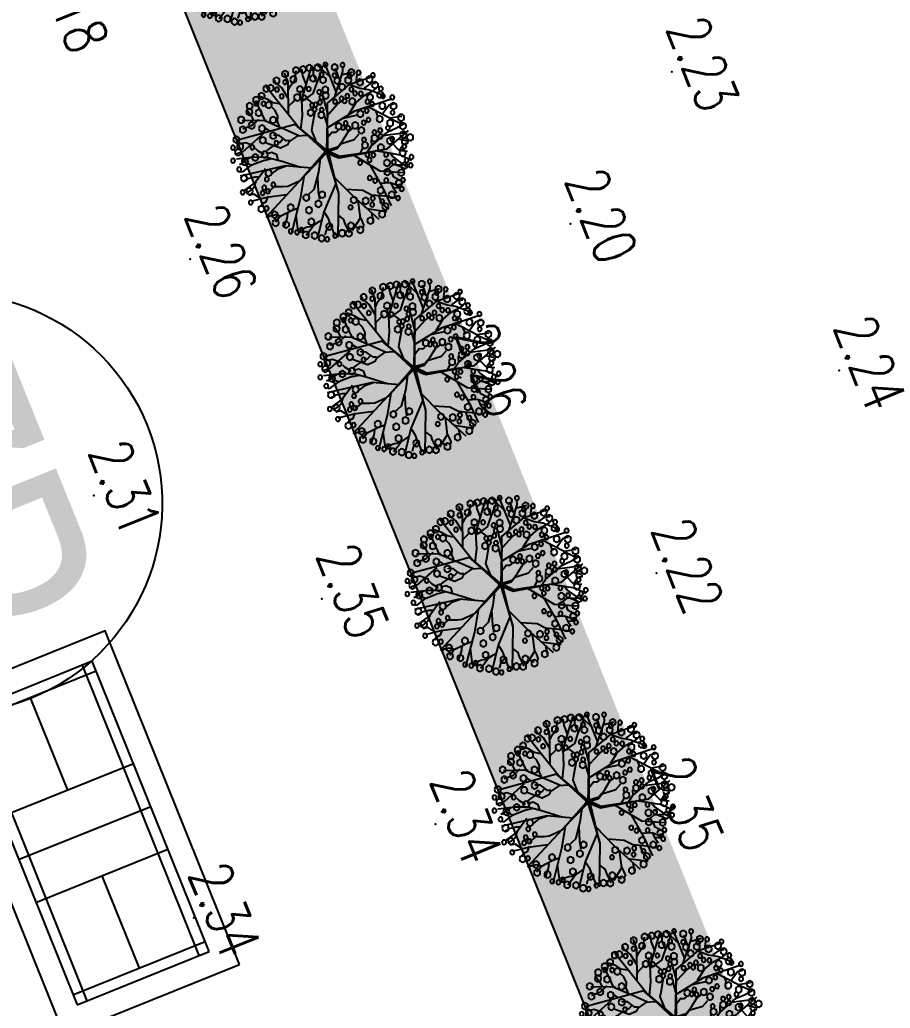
# Model space of a CAD drawing. Header units: millimetres. Extents: x 405522 to 410309, y 2303080 to 2310223.
# Drawn here: x 406988.05 to 407025.34, y 2306593.16 to 2306635.5 of the extents above; entities that cross this region are included whole.
import ezdxf
from ezdxf.enums import TextEntityAlignment as Align
from ezdxf.xclip import XClip

# ---------------------------------------------------------------- set-up
doc = ezdxf.new("R2010")
doc.units = ezdxf.units.MM
doc.header["$LTSCALE"] = 10
doc.header["$MEASUREMENT"] = 0
doc.header["$XCLIPFRAME"] = 0
doc.layers.get('0').update_dxf_attribs({"linetype": 'CONTINUOUS'})
doc.layers.get('Defpoints').update_dxf_attribs({"linetype": 'CONTINUOUS'})
for name, color, linetype in [('caodo', 7, 'CONTINUOUS'), ('Cay', 86, 'CONTINUOUS'), ('CAYCO', 86, 'CONTINUOUS'), ('co', 84, 'CONTINUOUS'), ('DIM', 4, 'CONTINUOUS'), ('Line', 136, 'CONTINUOUS'), ('Other', 9, 'CONTINUOUS'), ('ZCONGTRINH', 223, 'CONTINUOUS')]:
    doc.layers.add(name, color=color, linetype=linetype)
doc.styles.add('1', font='VHAVAN_2.TTF')
doc.styles.add('Dien', font='simplex.shx', dxfattribs={"width": 0.75})
doc.styles.add('txt', font='romans.shx', dxfattribs={"height": 0.2})
doc.dimstyles.new('D6.7', dxfattribs={"dimscale": 6.7, "dimtxt": 1.5, "dimasz": 2, "dimexe": 1.5, "dimexo": 0.5, "dimgap": 1, "dimtad": 1, "dimdec": 0, "dimdsep": 46, "dimtxsty": 'Dien', "dimcen": 1, "dimclrd": 256, "dimclre": 256, "dimclrt": 7, "dimaunit": 1, "dimadec": 3, "dimazin": 0, "dimtfac": 1, "dimtdec": 0, "dimtmove": 1, "dimatfit": 0, "dimfxl": 1, "dimtolj": 1, "dimtzin": 0, "dimlwe": -1, "dimarcsym": 0})
pattern_1 = [(21.91894370438083, (407717.7514153625, 2306586.616748105), (0.3920329744667653, 0.91995116522732), [0.1874999999999999, -1.226713563]), (336.9189437043809, (407717.7514153625, 2306586.616748105), (0.3920329745701908, 0.9199511654700196), [0.1874999999999999, -0.8124999999999997]), (66.91894370438082, (407717.7514153625, 2306586.616748105), (-0.9199511654700196, 0.3920329745701908), [0.1874999999999999, -0.8124999999999997])]

# ---------------------------------------------------------------- blocks, each defined once
blk = doc.blocks.new('*D26')
at = {"layer": 'Defpoints', "color": 0, "linetype": 'Continuous'}
for p in [(406742.6619138751, 2306987.542138263), (407088.9799926709, 2306054.36399705), (407050.0361064873, 2306039.911268014)]:
    blk.add_point(p, dxfattribs=at)
at = {"layer": 'DIM'}
for p, q in [((406739.5212196925, 2306986.376574), (406694.2959683287, 2306969.592725042)), ((407085.8392984883, 2306053.198432786), (407040.6140239395, 2306036.414575225))]:
    blk.add_line(p, q, dxfattribs=at)
at = {"layer": 'DIM', "linetype": 'Continuous', "lineweight": -2}
blk.add_line((406708.380307929, 2306960.526641102), (407045.3738494347, 2306052.474044744), dxfattribs=at)
at = {"layer": 'DIM', "linetype": 'Continuous'}
for points in [[(406710.4741040507, 2306961.303683944), (406706.2865118071, 2306959.74959826), (406703.7180508765, 2306973.089417832)], [(407047.4676455563, 2306053.251087586), (407043.2800533128, 2306051.697001902), (407050.0361064873, 2306039.911268014)]]:
    blk.add_solid(points, dxfattribs=at)
at = {"layer": 'DIM', "color": 7, "linetype": 'Continuous', "insert": (406887.8695083207, 2306510.579817844), "char_height": 10.05, "attachment_point": 5, "rotation": 290.3607342621674, "style": 'Dien'}
blk.add_mtext('\\A1;995', dxfattribs=at)
blk = doc.blocks.new('CAULONG')
at = {"layer": 'ZCONGTRINH', "color": 0}
for p, q in [((14.40000000002328, 7.100000000034925), (1.000000000174623, 7.100000000093132)), ((1.000000000174623, 7.100000000093132), (1, 1.000000000058208)), ((1.460000000195578, 7.100000000093132), (1.460000000020955, 1.000000000058208)), ((5.720000000146683, 7.100000000093132), (5.720000000146683, 1.000000000058208)), ((7.700000000128057, 7.100000000093132), (7.700000000128057, 1.000000000058208)), ((9.68000000010943, 7.100000000093132), (9.68000000010943, 1.000000000058208)), ((13.94000000000233, 1.000000000058208), (13.94000000000233, 7.100000000034925)), ((14.40000000002328, 1.000000000058208), (14.40000000002328, 7.100000000034925)), ((14.40000000002328, 6.64000000001397), (1.000000000174623, 6.640000000072177)), ((5.720000000146683, 4.050000000046566), (1.460000000079162, 4.050000000104774)), ((13.94000000000233, 4.050000000046566), (9.680000000051223, 4.050000000046566)), ((1, 1.460000000079162), (14.40000000002328, 1.460000000079162)), ((1, 1.000000000058208), (14.40000000002328, 1.000000000058208))]:
    blk.add_line(p, q, dxfattribs=at)
blk.add_lwpolyline([(0, 0), (15.40000000002328, 0), (15.40000000002328, 8.099999999976717), (0, 8.099999999976717)], close=True, dxfattribs=at)
blk = doc.blocks.new('43')
at = {"layer": 'CAYCO', "color": 98}
for points in [[(0.4152577759232372, 4.103467588080093), (-1.209192508365959, 4.699786217650399), (-1.678589670453221, 5.388814887963235)], [(-0.6724334561731666, 4.447537088533863), (-0.5196174655575305, 5.237299990141764), (-0.6950229774229228, 5.570834929356351)], [(1.160885003046133, 1.159845960559323), (0.7476918237516657, 3.26848663110286), (-0.3502576558385044, 5.712421581381932)], [(-0.05448034917935729, -0.04004506464116275), (2.399344519712031, 2.264940679538995), (2.316983023541979, 4.253332513850182), (1.639737725257874, 5.795530602568761)], [(2.299035311909392, 4.230775630800053), (1.650408451096155, 4.574447042774409), (1.186743053840473, 4.931823378428817), (0.3243099970277399, 5.380185560556129), (0.2882557513657957, 5.528180053224787)], [(0.8779816064052284, 2.849846046650782), (1.112463441560976, 3.690859459107742), (1.087528720963746, 4.437318940414116), (0.9072574934689328, 5.177291403990239), (0.879195949761197, 5.421299294801429)], [(1.437384042539634, 4.804750376613811), (1.381260629976168, 5.292767494684085), (1.183440912980586, 5.589486030628905)], [(0.04039989388547838, -0.01693045091815293), (-0.8572124504717067, 0.3669312722049654), (-2.639918230241165, 3.146160501986742), (-2.699185398290865, 5.039755364879966)], [(-1.765264418907464, 3.522835770156235), (-2.578959053731523, 4.672894546063617), (-2.63021675136406, 4.754474138608202)], [(-1.870732724200934, 2.023429486667737), (-1.757097802357748, 2.458735290681943), (-1.806966004194692, 3.951654555974528), (-2.010433222865686, 4.529198053525761), (-2.161860955995508, 5.150774521986023)], [(-1.19613087864127, 4.664866386679932), (-1.859962431248277, 4.94212259654887), (-2.028938816394657, 5.120445805601776)], [(2.10199721949175, 4.653107398422435), (2.4446417898871, 5.050137332407758)], [(2.355659283464774, 2.856835127342492), (3.265791605226696, 4.48448015190661), (3.536420732969418, 4.713473778218031)], [(3.171806268859655, 4.255265205865726), (2.813783090328798, 4.951933946227655)], [(-2.548378232866526, 3.645610468927771), (-3.243397076847032, 3.664423948852345), (-3.684648269787431, 4.058616686612368)], [(-3.273022195324302, 3.657206712290645), (-3.181801640777849, 4.055696781491861), (-3.231495926622301, 4.388502169633284)], [(-2.641337516251951, 4.156008847756311), (-3.164253150811419, 4.498950709123164)], [(-0.1303663500584662, 4.338194663869217), (-0.6554501198697835, 4.138625136809424)], [(3.058951894403435, 3.94557166355662), (3.481697332113981, 4.142627346329391), (3.770739005412906, 4.244398513343185)], [(-3.681953839026392, 2.115226925350726), (-3.69324851850979, 2.676875511649996), (-4.133716685231775, 3.196681114612147), (-4.332319428445771, 3.367786785122007)], [(-2.170521068270318, 2.457131831673905), (-3.537530574249104, 3.530022224644199), (-4.317168510984629, 3.84220225433819)], [(2.557150486623868, 3.217174108838663), (4.460633671376854, 3.930459222057834)], [(3.485781259369105, 3.610577257350087), (4.830991777358577, 3.499317795038223)], [(3.654325251933187, 0.9864126958418638), (3.534867673646659, 1.992045428371057), (3.879075656295754, 2.640301157720387), (4.253691620309837, 3.421387657523155), (4.492255980730988, 3.730351347709075)], [(-1.364393639960326, 1.157624162035063), (-3.406477490905672, 1.754338946426287), (-4.583725118311122, 2.873458203161135)], [(-2.914218632271513, 3.086150901159272), (-3.350604111212306, 3.073906113859266), (-4.074466448044404, 3.21111558820121), (-4.517280890606344, 3.354081862838939)], [(-3.862224903190508, 2.855198720470071), (-4.39313307730481, 3.102126516401768)], [(-1.763979013543576, 2.507235570577905), (-1.466696923598647, 2.758781804004684)], [(0.9219843805767596, 2.373447459889576), (0.4287625681608915, 3.220551430946216)], [(1.814030002453364, 1.802627196535468), (1.896216380293481, 2.789911438943818), (1.847678057732992, 3.136331296293065)], [(2.300514322938398, -0.2840683485846967), (2.940974567085505, 0.436360718915239), (3.773607350653037, 1.140894874697551), (4.954357967013493, 3.12174921692349)], [(3.960741336573847, 2.69155233562924), (4.479573043761775, 2.880660562543198), (4.80701399827376, 3.211276264628395), (4.822217451874167, 3.277691164752468)], [(-4.028807198628783, 1.197970385896042), (-4.468194476794451, 1.735550033394247), (-4.903016543481499, 1.974531041458249), (-5.071211140952073, 2.278466814430431)], [(-4.03589292592369, 2.279844909673557), (-4.288097327575088, 2.155692114727572), (-4.664450781419873, 2.283494364935905), (-5.003968365956098, 2.388915353920311)], [(-0.2260088345501572, 1.030320268357173), (-0.6537412998732179, 1.920203841058537), (-0.5998437448870391, 2.434877473395318)], [(0.0189416102366522, 0.04208512348122895), (-0.2894573170924559, 0.7192684607580304), (-0.1587337260134518, 1.360131846740842), (0.01407705433666706, 1.975423483876511), (-0.03356711007654667, 2.465359640540555)], [(1.952594236121513, 1.84528846736066), (2.839480579947121, 2.303218219196424)], [(4.27471649099607, 2.046863719588146), (4.904837757814676, 2.294440060155466), (5.283536411006935, 2.543476168764755)], [(4.859402716159821, 0.9350811154581606), (4.979466601624154, 1.215175857767463), (5.078679857775569, 1.70967932487838), (5.466152836685069, 2.180342064471915)], [(-2.626703578047454, 1.526482180459425), (-4.357790561160073, 1.120889838784933), (-5.663028248818591, 0.7024861739482731)], [(-4.505030509550124, 1.757931962609291), (-4.853322256822139, 1.641725653549656), (-5.282496821135283, 1.599881700472906)], [(-4.832340268534608, 1.648726220009848), (-5.191275026649237, 1.998372072353959)], [(-1.634842166560702, 1.535609393380582), (-1.462924434687011, 2.007385730044916)], [(0.6739000349771231, 0.6441547013819218), (0.75383913773112, 1.150275049265474), (0.5607788553461432, 1.354013879550621), (0.5534346741624177, 1.531346687814221)], [(1.282140382099897, 1.215501641156152), (1.913787070661783, 1.540333694545552)], [(3.628197276033461, 1.420628881081939), (3.104900712147355, 1.508090953575447)], [(3.631298903841525, -0.1972700408659875), (5.258848940371536, 1.254382008919492), (5.899921236559749, 1.510982476640493)], [(3.905430326121859, 1.165747617837042), (4.262168390792795, 1.467602698598057)], [(-2.769262657500803, -0.7561058525461704), (-3.576744011719711, 0.008677978767082095), (-4.196527541149408, 0.2339540638495237), (-4.880427021766081, 0.8512332008685917), (-5.454600192606449, 1.275753986323252)], [(0.8974602132802829, -0.1058573757763952), (1.768987538525835, 0.2176580464001745), (2.041554110590369, 0.5706558704841882), (2.564605112420395, 1.257983296643943)], [(3.97784392349422, 0.07086336542852223), (4.057330971816555, 0.2688929005526006), (4.059239808935672, 0.5756399412639439), (4.08526417450048, 0.8882627075072378)], [(4.487133189220913, 0.5308332766871899), (5.264598262030631, 0.6888832366093993), (5.848327545681968, 0.6116016439627856), (5.989243625663221, 0.677286627702415)], [(-4.463070539408363, -0.6522827155422419), (-4.679687755764462, -0.6315332774538547), (-5.739969108835794, 0.2309727391693741)], [(-4.556895917281508, 0.5537844460923225), (-4.927600629627705, 0.400762036209926), (-5.645035079447553, 0.3827594800386578)], [(-0.006316312705166638, 0.003837934695184231), (-2.644367439090274, -1.373949806438759), (-4.764857206027955, -3.396883882116526)], [(-0.006316312705166638, 0.003837934695184231), (2.833127376041375, -0.3407977672759444), (4.728799819131382, -3.996311329538003)], [(-1.575078567489982, -0.8121827554423362), (-3.398406559834257, -0.7542652783449739), (-5.765420723473653, -0.5275325481779873)], [(-5.118817304493859, -0.6178450339939445), (-5.423062430578284, -0.786031101597473), (-5.608806919539347, -0.9253488900139928)], [(-4.463070539408363, -0.6522827155422419), (-4.679687755764462, -0.6315332774538547)], [(-0.03571058122906834, -0.6516785977873951), (-0.6404377768049017, -1.37240967922844), (-1.288900788407773, -2.390176088782027), (-1.284234141930938, -2.998055863194168)], [(0.0113975468557328, -0.002600761130452156), (-0.4650603431509808, -6.08401388139464)], [(1.742068523773924, -0.2569009170401841), (2.152904605492949, -0.765830168267712), (2.241741636069492, -1.424853685544804), (2.155782769201323, -1.660741854226217), (2.313209882006049, -2.159757798071951), (3.340645574266091, -2.697593761375174)], [(2.08909610460978, -0.6700299258809537), (3.257166500203311, -1.177477065939456)], [(2.560928295250051, -0.2998472226317972), (6.079667463200167, -0.05199327389709651)], [(4.60094202705659, -0.1939747966825962), (4.9468885747483, -0.4546068471390754), (5.38249226543121, -0.5679746232926846), (5.85415020189248, -0.8293368928134441)], [(-3.866304788389243, -0.709446009946987), (-4.847218702314422, -1.408492048503831), (-5.113774240482599, -2.377235135762021)], [(-1.993443085579202, -1.031976619968191), (-2.867238810984418, -2.934588305419311), (-3.823559788055718, -4.372639388078824)], [(3.271083291852847, -1.185328580904752), (4.364299783017486, -1.674963131779805), (5.764418943785131, -1.233444553334266)], [(3.446182967512868, -1.207217530580238), (3.959104036795907, -1.005689795361832)], [(3.753808495122939, -1.106750901089981), (4.03859125287272, -0.8076609487179667), (4.442676842445508, -0.6836941023357213), (4.755534936673939, -0.7095704691018909)], [(-4.753584614838473, -1.344112574821338), (-5.101876524975523, -1.460318215424195), (-5.361291677458212, -1.554872512351722), (-5.45816081087105, -1.672538590384647)], [(-4.920823510969058, -2.074678115313873), (-5.370849030092359, -1.902112007606775)], [(-0.808206677203998, -1.635723929619417), (-1.600872851675376, -2.287055640481412), (-2.033545178361237, -2.571585485246032)], [(-0.1313929375028238, -1.517264884430915), (1.207632031757385, -2.745254986686632), (2.777481929282658, -5.475917437113822)], [(2.283430183306336, -1.362868257332593), (2.426847601309419, -1.532117324182764), (2.829660431481898, -1.612649526214227), (3.016074121464044, -1.643806143663824), (3.255314753623679, -1.891805361723527), (3.297675114590675, -1.855961593100801)], [(2.654984803404659, -1.629680540645495), (2.623091961140744, -1.918208991643041), (2.760638350155205, -2.063364365138113)], [(3.64973947359249, -1.905802524648607), (4.07149303983897, -2.0180023831781)], [(4.341205455595627, -1.580166160129011), (5.4466660983162, -2.817197965458035)], [(4.77495928038843, -1.938849106198177), (4.778261420782655, -2.596511758165434), (5.011353758396581, -3.166838018922135)], [(-3.687684339936823, -2.370018254499882), (-4.145702398149297, -2.293466212926432), (-4.427533156936988, -2.424836545716971), (-5.101701208157465, -2.620432458817959)], [(-0.1905830723699182, -2.322914462303743), (-1.118202777230181, -3.512717809528112), (-2.43345611600671, -5.540326088434085)], [(0.4407311799004674, -2.054080777568743), (1.568226890871301, -2.688713624374941), (2.496338071650825, -3.277853364357725), (3.091362196952105, -3.916784211527556), (3.795330683933571, -4.87408530479297)], [(1.82753287977539, -2.815445286687464), (2.149530655937269, -2.665351331466809), (2.50358974118717, -2.794042840600014), (2.695755698019639, -3.141297282418236)], [(2.770468852017075, -2.418298727599904), (2.816153112100437, -2.815545683261007), (2.833126294659451, -2.990075689507648)], [(3.838698638486676, -2.405546461930498), (3.874871479230933, -4.20434435387142), (4.063110925722867, -4.674288962734863)], [(4.935943127027713, -2.2131863811519), (5.172945314203389, -2.155448185047135), (5.661370115820318, -2.099169758846983), (5.742252932512201, -2.173532114131376)], [(-2.92212041770108, -2.936046515358612), (-3.344084229902364, -3.00748896622099), (-3.714790344703943, -3.160511009395123), (-4.233622051891871, -3.349619236541912), (-4.545077929040417, -3.488206806126982)], [(-3.810876451432705, -3.152564221527427), (-3.871690262807533, -3.418223823187873), (-3.902878794004209, -3.676666855579242), (-4.059779951465316, -3.934379970654845)], [(-0.2011147970333695, -2.73418759345077), (0.07254511793144047, -3.563131744973361), (0.2820811355486512, -3.834505280712619), (0.6764400381362066, -4.275799449533224), (0.6984769129194319, -4.807799005648121)], [(1.155401638359763, -2.709665754577145), (1.410444684326649, -3.31112551339902), (1.449850175529718, -3.767243784852326)], [(2.201650461298414, -3.098800604930148), (2.479571207077242, -3.595494060311466), (2.727085210382938, -4.225017984164879), (2.828818819369189, -4.513789733406156), (2.89137119683437, -5.157017911784351), (2.949839646462351, -5.268196001881734)], [(2.747762087499723, -3.27931350027211), (3.220201648306102, -3.415062537416816), (3.441999143455178, -3.423739543650299)], [(-3.161467804107815, -3.37062307074666), (-3.126195345656015, -3.644230126868933), (-3.06929030851461, -4.006634012563154), (-3.168503563851118, -4.501137479906902), (-3.230100239394233, -4.892410614527762)], [(-0.2923763487488031, -4.014491117559373), (0.4822536809369922, -5.131273122271523), (1.020932269282639, -6.104691677726805)], [(1.98226099065505, -3.862037955550477), (1.761893945047632, -5.020374320680276), (1.874860608717427, -5.896658653160557)], [(3.833556051249616, -3.485126893036067), (4.194706215057522, -3.679344711592421), (4.355689898715355, -3.953681318555027), (4.53187719755806, -4.161603693151847)], [(-3.055650429334491, -4.191444239811972), (-2.865041464334354, -4.458564278436825), (-2.712048917775974, -4.82891531731002), (-2.736027935286984, -5.116957149235532)], [(-1.733021820196882, -4.485327874077484), (-2.639940589317121, -5.124903634889051)], [(-1.479866851121187, -4.089753776555881), (-1.305242963833734, -4.548901946982369), (-1.080924952868372, -5.340854837559164), (-1.150514329550788, -5.828141370089725)], [(1.837547388859093, -4.567148254951462), (2.050571959698573, -4.797452257014811), (2.262813342385925, -5.153368456056342), (2.356554412050173, -5.538154271198437)], [(2.770350369391963, -4.402611643308774), (3.2940476287622, -4.619940272299573), (3.380577785195783, -4.975126920966431)], [(3.245135129662231, -4.161522321170196), (3.331665286095813, -4.516708969837055), (3.299694968154654, -4.9007645661477)], [(-1.26997050549835, -4.822509003337473), (-1.486121900263242, -5.094656592933461), (-1.635810904786922, -5.381968571571633), (-1.799922976992093, -5.610082521568984)], [(-1.051299834041856, -5.333637600531802), (-0.7934480928815901, -5.490309099201113), (-0.5884174627717584, -5.816626801388338), (-0.537941551534459, -6.023818957619369)], [(0.5036317131016403, -5.017538046231493), (0.3091141369659454, -5.378482162719592), (0.3812224646098912, -5.674470480531454), (0.3059859110508114, -5.880933387670666)], [(1.798366319620982, -4.921605353010818), (1.581433137180284, -5.319365506060421), (1.607931269565597, -5.814599191769958), (1.673610633006319, -5.955376447876915)], [(0.6782554376404732, -5.476685549132526), (1.246781267924234, -5.620382042136043), (1.414977268665098, -5.924318180652335)]]:
    blk.add_lwpolyline(points, dxfattribs=at)
for points in [[(-2.608305806992576, -1.349720096448436), (-0.2450824787374586, -0.03956551826559007, 0.6397306744920996), (-0.2506863888120279, 0.03637737454846501, -0.02814866807049381), (-0.8719359856331721, 0.3102242460008711), (-2.096549907233566, 2.266709616640583)], [(-2.096549907233566, 2.266709616640583), (-0.8288466013036668, 0.3980304705910385), (-0.101318001979962, 0.1114200169686228, 1.16279032008003), (-0.08882375108078122, 0.1660030784551054), (-0.3077001394703984, 0.6409533640835434), (-0.241298608481884, 1.056556115159765)], [(-0.2264276624191552, 1.034372901776806), (-0.2700639264658093, 0.7288086412008852), (-0.0005383242387324572, 0.1677370690740645, 0.553589737595184), (0.09108058200217783, 0.1574530166108161), (1.955903258291073, 1.860962726874277), (0.1433253970462829, 0.09218468167819083, 0.6269387266753438), (0.1641315676970407, 0.02989211375825107), (2.606764882802963, -0.2957009566016495)], [(-0.190744477789849, -2.538846815470606), (-0.05126762774307281, -0.1469655202236027, 0.7825138911028889), (-0.1210250912699848, -0.1253053320106119), (-2.586922195507213, -1.331625839462504)], [(-0.1938193819951266, -2.621948557207361), (0.06718440586701035, -0.1567620649002492, -0.4633955931716063), (0.1556846898747608, -0.09654803853482008), (2.813290741061792, -0.3123806363437325)]]:
    blk.add_lwpolyline(points, format="xyb", dxfattribs=at)
for centre, radius in [((-1.715895135654137, 5.276273531606421), 0.2154209902109817), ((-0.7855348121374846, 5.431277593364939), 0.2154209902109817), ((-0.3002060856670141, 5.762411681003869), 0.1435183978680499), ((0.195620683953166, 5.351331149693578), 0.1435183978680499), ((0.3964474430540577, 5.289336060872301), 0.2154209902109817), ((0.6618478149175644, 5.588409626157954), 0.1435183978680499), ((1.116197944735177, 5.479037944227457), 0.2154209902109817), ((1.655880038160831, 5.453736641677096), 0.2154209902109817), ((1.704661691328511, 5.816935466602445), 0.1435183978680499), ((-3.119730909820646, 4.811821119161323), 0.2154209902109817), ((-2.666304330574349, 4.614841285394505), 0.2154209902109817), ((-2.216261943336576, 4.975252036936581), 0.2154209902109817), ((-1.064975921763107, 5.080050329677761), 0.1435183978680499), ((-0.2566798296757042, 4.879450736101717), 0.2154209902109817), ((0.7304562132339925, 4.654216744704172), 0.2154209902109817), ((1.939834240823984, 4.841370522743091), 0.2154209902109817), ((2.489495384739712, 5.216905987588689), 0.1435183978680499), ((2.742620704928413, 4.610496538691223), 0.1435183978680499), ((2.835415854700841, 4.863137579523027), 0.2154209902109817), ((-4.157825957983732, 3.980346572119743), 0.1435183978680499), ((-3.301590623566881, 4.105274929432198), 0.1435183978680499), ((-3.073368091252632, 4.372375150443986), 0.2154209902109817), ((-1.616558434208855, 4.140023450367153), 0.1435183978680499), ((-1.484322243952192, 4.472900440683588), 0.2154209902109817), ((-0.7935741320252419, 4.139636516338214), 0.2154209902109817), ((0.2996288109570742, 4.453701741760597), 0.1435183978680499), ((0.635965414927341, 4.33145142160356), 0.1435183978680499), ((1.337343313731253, 4.356362205697224), 0.1435183978680499), ((1.615628240164369, 4.085168729070574), 0.1435183978680499), ((1.985453556058928, 4.087402392411605), 0.1435183978680499), ((2.595840786816552, 4.356345161097124), 0.2154209902109817), ((3.456297127529979, 3.888749423436821), 0.1435183978680499), ((3.859614310786128, 4.266051015350968), 0.2154209902109817), ((-4.539705965667963, 3.555507411714643), 0.1435183978680499), ((-4.263390775769949, 3.222674606367946), 0.2154209902109817), ((-4.107479470665567, 3.586524775018916), 0.1435183978680499), ((-3.559045093366876, 3.716687661595643), 0.2154209902109817), ((-2.359691500430927, 3.650627347175032), 0.2154209902109817), ((-2.373910554219037, 3.829732090700418), 0.1435183978680499), ((-1.711603604489937, 3.376686154631898), 0.1435183978680499), ((-1.390965979080647, 3.6334645121824), 0.1435183978680499), ((-1.224707068991847, 3.265591811854392), 0.1435183978680499), ((-0.320076767122373, 3.537024033954367), 0.1435183978680499), ((0.211726154666394, 3.870769491186365), 0.1435183978680499), ((0.350988854886964, 3.415387268876657), 0.2154209902109817), ((1.345149194588885, 3.576909458031878), 0.2154209902109817), ((1.841220695292577, 3.57860979042016), 0.1435183978680499), ((2.532017676159739, 3.738435222301632), 0.2154209902109817), ((3.065381524153054, 3.790360510116443), 0.2154209902109817), ((4.108807613374665, 3.288760404102504), 0.1435183978680499), ((4.630826293490827, 3.419197825249285), 0.2154209902109817), ((-4.469154471764341, 2.742652754765004), 0.2154209902109817), ((-3.605126103619114, 2.849118906771764), 0.1435183978680499), ((-3.330151178990491, 2.482767981709912), 0.2154209902109817), ((-2.876902245217934, 2.81203870754689), 0.1435183978680499), ((-2.282239514868706, 2.881481369724497), 0.2154209902109817), ((-1.518863179488108, 2.995680351974443), 0.2154209902109817), ((-0.5152501238044351, 2.702811968047172), 0.2154209902109817), ((-0.2404255935689434, 3.167280142195523), 0.1435183978680499), ((0.008046439499594271, 2.615349895786494), 0.2154209902109817), ((1.720049400697462, 3.214994829846546), 0.1435183978680499), ((1.981698321178555, 3.171263948781416), 0.1435183978680499), ((2.130742243723944, 2.704771939665079), 0.1435183978680499), ((2.863248587120324, 2.522791531635448), 0.2154209902109817), ((3.176121938973665, 2.77231540507637), 0.2154209902109817), ((3.762439372949302, 3.100096047157422), 0.2154209902109817), ((4.308249669149518, 2.682145116617903), 0.2154209902109817), ((-3.805802300805226, 2.080294208833948), 0.2154209902109817), ((-2.309103599982336, 2.159136132802814), 0.1435183978680499), ((-1.430917921359651, 2.193141846684739), 0.2154209902109817), ((-1.115729623939842, 2.39881726144813), 0.1435183978680499), ((0.2070212644757703, 2.140760384267196), 0.1435183978680499), ((0.4614391876384616, 1.905287334462628), 0.1435183978680499), ((0.5567624650429934, 2.244750322308391), 0.1435183978680499), ((2.78198885335587, 1.919057854451239), 0.1435183978680499), ((2.964443071978167, 2.218741905409843), 0.1435183978680499), ((3.338543380377814, 2.360927030676976), 0.1435183978680499), ((3.968220316572115, 1.978333939798176), 0.1435183978680499), ((5.488862958154641, 2.195179273607209), 0.2154209902109817), ((-5.145905195968226, 1.2522767346818), 0.2154209902109817), ((-4.170309395296499, 1.636694764718413), 0.1435183978680499), ((-2.376284650992602, 1.744246534537524), 0.1435183978680499), ((-2.018575418042019, 1.870195804862306), 0.1435183978680499), ((0.7208312575239688, 1.750087102875113), 0.2154209902109817), ((2.095873626647517, 1.404407428577542), 0.2154209902109817), ((2.334906992036849, 1.656998559134081), 0.1435183978680499), ((2.679989965632558, 1.335208253702149), 0.1435183978680499), ((2.86749182920903, 1.595834208652377), 0.1435183978680499), ((3.013451062492095, 1.388404911849648), 0.1435183978680499), ((3.735628589522094, 1.360152705805376), 0.1435183978680499), ((4.360976335476153, 1.526335164438933), 0.2154209902109817), ((5.155945313395932, 1.64835461624898), 0.2154209902109817), ((-4.413072615396231, 0.8934411269146949), 0.2154209902109817), ((-3.676372776390053, 1.060337853617966), 0.1435183978680499), ((-3.285936471656896, 0.9257439812645316), 0.1435183978680499), ((-2.086692742072046, 1.14133110572584), 0.1435183978680499), ((2.701554644037969, 0.9787703247275203), 0.2154209902109817), ((4.080790236126631, 0.9986535357311368), 0.2154209902109817), ((5.407483493094333, 1.103836775524542), 0.1435183978680499), ((-5.43852335982956, 0.3928507927339524), 0.2154209902109817), ((-5.030988679267466, 0.4597549894824624), 0.1435183978680499), ((2.328306436538696e-10, -1.396983861923218e-09), 0.06378724803568858), ((5.408898553345352, 0.3639990093652159), 0.1435183978680499), ((5.020922651980072, -0.7631477697286755), 0.2154209902109817), ((5.800340511952527, -0.702373712323606), 0.2154209902109817), ((-5.455692790681496, -1.008488765684888), 0.2154209902109817), ((-3.655323719023727, -0.8923054109327495), 0.2154209902109817), ((5.322409680578858, -0.958771318430081), 0.1435183978680499), ((-4.804152429336682, -2.211092315847054), 0.2154209902109817), ((-1.931581329554319, -2.227770771598443), 0.2154209902109817), ((4.152038042317145, -2.178666812367737), 0.2154209902109817), ((5.093315851176158, -1.626933357445523), 0.2154209902109817), ((5.555369233246893, -2.051735877292231), 0.2154209902109817), ((5.84441281738691, -1.766372447134927), 0.2154209902109817), ((3.523625179193914, -2.690004726639017), 0.2154209902109817), ((4.78332890290767, -2.562239895574749), 0.2154209902109817), ((-4.771571184275672, -3.002402859041467), 0.2154209902109817), ((4.97322042286396, -3.192638814682141), 0.2154209902109817), ((-2.100619621342048, -3.594458483159542), 0.2154209902109817), ((3.017899306025356, -3.852120399242267), 0.2154209902109817), ((-3.623498589266092, -4.483368769055232), 0.2154209902109817), ((0.8236577999778092, -4.198728268500417), 0.1435183978680499), ((1.394582812907174, -4.279969063354656), 0.1435183978680499), ((3.266842091456056, -4.579611895605922), 0.2154209902109817), ((-2.723894918337464, -4.88923810957931), 0.1435183978680499), ((-1.765517340158112, -5.411520462017506), 0.2154209902109817), ((-0.0521181826479733, -5.637212567729875), 0.1435183978680499)]:
    blk.add_circle(centre, radius, dxfattribs=at)
at = {"layer": 'CAYCO', "color": 50}
for centre, radius in [((3.618445214349777, 4.777280911803246), 0.1435183978680499), ((4.413745150901377, 3.92456643935293), 0.1435183978680499), ((4.990411475184374, 2.973754997830838), 0.2154209902109817), ((5.212524232687429, 2.593576147453859), 0.2154209902109817), ((-5.313788982457481, 2.014178956625983), 0.1435183978680499), ((-4.895375498686917, 2.137274113949388), 0.2154209902109817), ((-4.919533894397318, 2.493080165004358), 0.1435183978680499), ((-5.600480577675626, 1.408341964008287), 0.1435183978680499), ((5.805500391870737, 1.484178739832714), 0.2154209902109817), ((5.876968637341633, 0.7492746263742447), 0.2154209902109817), ((-5.669895454426296, -0.1292354559991509), 0.2154209902109817), ((-4.446638285997324, 0.1325041691306978), 0.1435183978680499), ((4.853788178763352, 0.2848400550428778), 0.1435183978680499), ((5.780091011198238, 0.1166567550972104), 0.2154209902109817), ((5.94754255854059, -0.1291450974531472), 0.2154209902109817), ((-4.730827149003744, -0.1836101512890309), 0.1435183978680499), ((-4.241322948480956, -0.3364131336566061), 0.2154209902109817), ((-3.872190736699849, -1.386578856734559), 0.1435183978680499), ((4.064986942568794, -1.232612006599084), 0.2154209902109817), ((5.654503542580642, -1.307647966081277), 0.1435183978680499), ((5.839747447520494, -1.158492361893877), 0.2154209902109817), ((-5.443651835434139, -1.940539841307327), 0.2154209902109817), ((2.761298931902274, -2.126359249697998), 0.1435183978680499), ((3.279162085615098, -1.949957637581974), 0.2154209902109817), ((-5.087018150836229, -2.670410893158987), 0.2154209902109817), ((-2.214173613348976, -2.833982998272404), 0.2154209902109817), ((5.542951443465427, -2.821013490203768), 0.2154209902109817), ((-4.565371811855584, -3.469714856008068), 0.1435183978680499), ((-3.847984186024405, -3.339483506511897), 0.2154209902109817), ((-1.345949350856245, -3.159835371654481), 0.2154209902109817), ((2.725976281799376, -3.242572455201298), 0.2154209902109817), ((-4.388994027744047, -4.02352352743037), 0.1435183978680499), ((-2.787594134919345, -4.012589633697644), 0.2154209902109817), ((1.631938175763935, -3.90317042847164), 0.2154209902109817), ((3.650980841484852, -3.535462389932945), 0.1435183978680499), ((4.262857617810369, -4.102985494071618), 0.2154209902109817), ((4.776142966700718, -3.977939517702907), 0.2154209902109817), ((-4.090276653296314, -4.25829839380458), 0.2154209902109817), ((-3.181753851473331, -4.896753738401458), 0.2154209902109817), ((-1.11705560493283, -4.393754363525659), 0.2154209902109817), ((0.7357551426393911, -4.781660519307479), 0.1435183978680499), ((1.096843184437603, -4.795786433620378), 0.1435183978680499), ((4.06359699787572, -4.473865040577948), 0.2154209902109817), ((4.532413883018307, -4.508837166940793), 0.1435183978680499), ((-2.656042813905515, -5.225113859632984), 0.1435183978680499), ((-2.318060834426433, -5.48625743878074), 0.1435183978680499), ((-0.7354013933800161, -5.518809525063261), 0.2154209902109817), ((0.8961442997679114, -5.12543921591714), 0.1435183978680499), ((2.493015998741612, -5.377147890627384), 0.2154209902109817), ((3.163091036491096, -5.210458208341151), 0.1435183978680499), ((3.877539615612477, -5.114014938939363), 0.1435183978680499), ((-1.193683731253259, -5.845402702922001), 0.2154209902109817), ((0.162636244436726, -5.924728020094335), 0.2154209902109817), ((0.9712448708014563, -6.152497760718688), 0.1435183978680499), ((1.591958601260558, -5.694750381400809), 0.2154209902109817), ((1.850194732192904, -6.093588010640815), 0.1435183978680499)]:
    blk.add_circle(centre, radius, dxfattribs=at)
blk = doc.blocks.new('kh_truc_thep')
at = {"color": 6}
blk.add_circle((0, -3), 3.000000000001425, dxfattribs=at)
at = {"color": 7, "style": '1', "width": 0.8}
blk.add_attdef('KH_TRUC', text='', height=3.000000000001425, dxfattribs=at).set_placement((0, -3), align=Align.MIDDLE)
blk = doc.blocks.new('20')
at = {"layer": 'caodo', "color": 8, "linetype": 'Continuous'}
for p in [(-591.5799999999581, -675.2199999997392, -0.08999999999999986), (-595.9199999999837, -681.7299999999814, -0.1199999999999997), (-612.2099999999627, -683.25, -0.05999999999999961), (-600.6199999999953, -688.3199999998324, -0.05999999999999961), (-584.4099999999744, -688.0200000000186, -0.07999999999999963), (-616.3299999999581, -693.3699999996461, -0.009999999999999787), (-592.2299999999814, -696.6999999997206, -0.09999999999999964), (-606.570000000007, -697.7900000000373, 0.03000000000000025), (-592.2299999999814, -706.8999999999069, 0.03000000000000025), (-601.6999999999534, -707.4499999997206, 0.02000000000000002), (-612.0499999999884, -711.4499999997206, 0.02000000000000002)]:
    blk.add_point(p, dxfattribs=at)
at = {"layer": 'caodo', "color": 8, "linetype": 'Continuous', "style": 'txt', "width": 0.75}
for s, p in [('2.18', (-618.070000000007, -672.6999999997206, -0.1399999999999997)), ('2.23', (-591.0799999999581, -675.2199999997392, -0.08999999999999986)), ('2.20', (-595.4199999999837, -681.7299999999814, -0.1199999999999997)), ('2.26', (-611.7099999999627, -683.25, -0.05999999999999961)), ('2.26', (-600.1199999999953, -688.3199999998324, -0.05999999999999961)), ('2.24', (-583.9099999999744, -688.0200000000186, -0.07999999999999963)), ('2.31', (-615.8299999999581, -693.3699999996461, -0.009999999999999787)), ('2.22', (-591.7299999999814, -696.6999999997206, -0.09999999999999964)), ('2.35', (-606.070000000007, -697.7900000000373, 0.03000000000000025)), ('2.35', (-591.7299999999814, -706.8999999999069, 0.03000000000000025)), ('2.34', (-601.1999999999534, -707.4499999997206, 0.02000000000000002)), ('2.34', (-611.5499999999884, -711.4499999997206, 0.02000000000000002))]:
    blk.add_text(s, height=1.8, rotation=292, dxfattribs=at).set_placement(p, align=Align.CENTER)

msp = doc.modelspace()

# ---------------------------------------------------------------- hatches: boundary and pattern name
at = {"layer": 'co', "linetype": 'Continuous'}
h = msp.add_hatch(dxfattribs=at)
h.set_pattern_fill('GRASS', color=86, scale=0.9999999999999998, angle=-9.651807925231505e-08, style=0)
h.set_pattern_definition(pattern_1)
h.paths.add_polyline_path([(407039.2171290502, 2306542.375536975), (406951.9595313006, 2306759.228422907, 0.4142135618626935), (406932.4444200722, 2306767.544698094), (406917.3694217675, 2306761.478797122, 0.414213562422049), (406909.0531465569, 2306741.963685883), (406910.1730301519, 2306739.180547257), (406915.7393074417, 2306741.420314463, -0.4142135614586308), (406919.065817533, 2306749.226358941), (406939.7070931331, 2306757.532027119, -0.4142135618530136), (406947.5131376245, 2306754.205517043), (406982.4971672571, 2306667.263084735, -0.4142135628615666), (406979.1706571765, 2306659.457040231), (406981.4104244108, 2306653.890762951, -0.4142135618892736), (406989.2164689022, 2306650.564252876), (407024.2251647305, 2306563.560520015, -0.4142135627468186), (407020.8986546527, 2306555.754475512), (407011.5057295765, 2306551.974935888), (407014.0087321293, 2306545.754465207, -0.3716739358736585), (407030.3296516588, 2306538.799380172)])
h = msp.add_hatch(dxfattribs=at)
h.set_pattern_fill('GRASS', color=86, scale=0.9999999999999998, angle=-9.651807925231505e-08, style=0)
h.set_pattern_definition(pattern_1)
h.paths.add_polyline_path([(406917.6333430362, 2306688.493953463), (406912.0339250224, 2306702.409646687), (406906.4676477322, 2306700.169879482), (406912.0670657465, 2306686.254186257)])
h.paths.add_polyline_path([(406935.6886664242, 2306643.622800658), (406930.0892484099, 2306657.538493881), (406924.5229711197, 2306655.298726676), (406930.1223891344, 2306641.383033452)])
h.paths.add_polyline_path([(406944.6790632181, 2306621.279835114), (406939.0796452038, 2306635.195528339), (406933.5133679141, 2306632.955761132), (406939.1127859279, 2306619.040067908)])
h.paths.add_polyline_path([(406962.7837190204, 2306576.286081218), (406957.1843010065, 2306590.201774443), (406951.6180237163, 2306587.962007237), (406957.2174417306, 2306574.046314013)])
h.paths.add_polyline_path([(406972.2063333485, 2306552.868967148), (406966.6069153342, 2306566.784660372), (406961.0406380449, 2306564.544893166), (406966.6400560582, 2306550.629199943)])
h.paths.add_polyline_path([(406980.1553520378, 2306525.077488695), (406981.6484616179, 2306521.366807547, 0.4142135622324934), (406983.5999727407, 2306520.535180026), (406984.9915420375, 2306521.095121816), (406974.4461005539, 2306547.302689859), (406968.8798232637, 2306545.062922654), (406970.1862250249, 2306541.816248429, -0.4142135623716824), (406966.8597149415, 2306534.010203934), (406949.6131087518, 2306527.070488045), (406952.8795044836, 2306518.952829954, 0.4142135623209342), (406954.8310156073, 2306518.121202433), (406976.25232979, 2306526.740743738, -0.4142135623630764)])
h.paths.add_polyline_path([(406996.6568671232, 2306492.104415131), (406986.11142564, 2306518.311983171), (406984.719856345, 2306517.75204138, 0.414213562400875), (406983.8882288238, 2306515.800530257), (406985.3813384035, 2306512.089849109, -0.4142135623711284), (406983.7180833616, 2306508.186826861), (406962.2967691803, 2306499.567285558, 0.4142135623978551), (406961.4651416586, 2306497.615774434), (406964.7315373909, 2306489.498116342), (406981.9781435788, 2306496.437832232, -0.4142135623648241), (406989.784188074, 2306493.111322146), (406991.0905898339, 2306489.864647925)])
h.paths.add_polyline_path([(407008.4344387566, 2306462.834752931), (406998.8966343286, 2306486.538137841), (406993.3303570393, 2306484.298370636), (407002.8681614673, 2306460.594985726)])
h.paths.add_polyline_path([(407042.0124111943, 2306379.386658439), (407032.3252889439, 2306403.461128522), (407026.7590116551, 2306401.221361316), (407036.4461339046, 2306377.146891235)])
h = msp.add_hatch(dxfattribs=at)
h.set_pattern_fill('GRASS', color=86, scale=0.9999999999999998, angle=-9.651807925231505e-08, style=0)
h.set_pattern_definition(pattern_1)
h.paths.add_polyline_path([(406991.331450636, 2306553.558455923), (406958.5625221496, 2306634.995911557), (406952.9962448682, 2306632.756144355), (406985.7651733593, 2306551.318688721)])
h.paths.add_polyline_path([(407005.1982213221, 2306528.686956629, -0.3716739354121508), (407012.1533063664, 2306545.007876138), (407009.6503038136, 2306551.228346818), (407000.2573787374, 2306547.448807194, -0.4142135625519879), (406992.4513342389, 2306550.775317278), (406986.8850569622, 2306548.535550077), (406996.3107439484, 2306525.110799831)])
h.paths.add_polyline_path([(407012.0492972754, 2306502.070391023, -0.4142135606949501), (407015.3758073691, 2306509.876435487), (407024.768732483, 2306513.655975127), (407022.2657299297, 2306519.876445808, -0.3716739363526885), (407005.9448103899, 2306526.831530865), (406997.0573330167, 2306523.255374068), (407006.483020002, 2306499.830623824)])
h.paths.add_polyline_path([(407026.6077841115, 2306465.88958864), (407019.8884824942, 2306482.588420507), (407013.1691808774, 2306499.287252377), (407007.6029036054, 2306497.047485179), (407021.0415068403, 2306463.649821443)])
h.paths.add_polyline_path([(407061.1375284693, 2306380.076147236), (407054.4182268539, 2306396.774979106), (407047.6989252376, 2306413.473810975), (407042.1326479664, 2306411.234043777), (407055.5712511972, 2306377.836380038)])

# ---------------------------------------------------------------- linework, layer by layer
at = {"layer": 'Other', "color": 152, "linetype": 'Continuous'}
msp.add_line((407024.2251647305, 2306563.560520015), (406989.2164689022, 2306650.564252876), dxfattribs=at)

# ---------------------------------------------------------------- block references
at = {"layer": 'caodo', "linetype": 'Continuous'}
ref = msp.add_blockref('20', (407607.5599999998, 2307308.49, 2.32), dxfattribs=at)
XClip(ref).set_block_clipping_path([(-1349.6056714252336, -661.9058657553978), (-160.24326352693606, -789.0626177703962), (-158.36999999999534, -682.7400000002235), (-152.55370127764763, -565.1435954412445), (-154.45678520214278, -515.7710593813099), (-164.5656294519431, -479.7079773764126), (-169.84830490715103, -457.46881066821516), (-166.82796598720597, -442.01621566619724), (-126.78273369179806, -389.4443280850537), (-106.05188721581362, -361.8542004311457), (-63.77944376063533, -462.4105278351344), (-33.466447652434, -538.7088304474019), (-26.830958046135493, -536.6440252331086), (-14.194728780596051, -530.2900720490143), (2.873561021173373, -522.7809317391366), (21.779086004185956, -516.4300709003583), (33.49636997265043, -516.3916891841218), (41.83233972010203, -526.5245847343467), (49.38700186560163, -538.8965703272261), (57.58147363178432, -547.8425059784204), (240.7905528639676, -478.5933098080568), (312.71683337684954, -453.523366919253), (469.9752955258009, -835.1642690971494), (381.01757410995197, -875.9365015272051), (340.05356005806243, -891.0018749474548), (281.9833174137748, -920.0360526661389), (270.2997928529512, -925.8934261840768), (259.64971878379583, -926.485182072036), (238.13632499426603, -935.887616972439), (231.39031789585715, -941.3565830942243), (234.28019038640196, -952.6351198460907), (233.34951378498226, -963.7375780143775), (228.57153214595746, -974.9643217222765), (217.37020478205523, -983.9257580563426), (203.91382668475853, -988.0474594873376), (188.67127670557238, -983.9718116582371), (177.38840578240342, -980.8930276110768), (171.5204358987976, -984.3872820092365), (-73.64572811854305, -1086.5773775354028), (-160.72326044749934, -789.4035990480334), (-175.86631778383162, -787.8968891631812), (-1242.6150691517978, -731.501864743419), (-1048.6445017770166, -1275.3187000523321), (-581.3011768160504, -1893.6633556210436), (45.25815080979373, -1711.1176481554285), (672.5305126870517, -1468.653420693241), (1174.462400796474, -665.2848953921348), (720.1397881704615, 463.7992460099049), (-44.86505850660615, 588.3045099438168), (-757.8349164568353, 52.953614375554025)])
at = {"layer": 'Cay', "extrusion": (0.002866096287268086, -0.008383141607751636, 0.9999607534442823), "xscale": -0.6299834710257176, "yscale": 0.6299834711355476, "zscale": 0.6299834712175699, "rotation": 312.684813863001}
for p in [(406995.8092698476, 2306567.851730515, -18170.38786762007), (406999.5421998576, 2306558.575017383, -18170.2993971547), (407003.2751298689, 2306549.298304251, -18170.21092668932), (407007.0080598779, 2306540.021591121, -18170.12245622396), (407010.740989887, 2306530.744877991, -18170.03398575861), (407014.4739198946, 2306521.468164859, -18169.94551529324)]:
    msp.add_blockref('43', p, dxfattribs=at)
at = {"layer": 'Line', "color": 1, "extrusion": (0.01828819611342885, 0.00735883245498159, 0.9998056758529711)}
ref = msp.add_blockref('kh_truc_thep', (1987941.905695783, -1238371.370975256, 24417.01605625478), dxfattribs=dict(at, xscale=2.999999999939281, yscale=2.999999999203175, rotation=90.00000001206222))
ref.add_attrib('KH_TRUC', '7P', dxfattribs={"layer": '0', "color": 7, "extrusion": (0.006097118530146555, 0.002453367923603044, 0.9999784028325117), "height": 9.37338065280074, "rotation": 291.9610149949045, "style": '1', "oblique": 359.9999853142, "width": 0.800138208027694}).set_placement((406977.5926134704, 2306601.747028075, 8140.411450792618), align=Align.MIDDLE)
at = {"layer": 'Line', "color": 0, "extrusion": (0.01828797077195137, 0.007358741771256075, 0.9998056806422877), "rotation": 359.999999990119}
msp.add_blockref('CAULONG', (1987928.000176481, -1238375.427501287, 24416.63535120478), dxfattribs=at)

# ---------------------------------------------------------------- dimensions: what is measured, and where the dimension line sits
at = {"layer": 'DIM', "linetype": 'Continuous'}
dim = msp.add_linear_dim(base=(407050.0361064873, 2306039.911268014), p1=(406742.6619138751, 2306987.542138263), p2=(407088.9799926708, 2306054.36399705), angle=290.3607342621675, dimstyle='D6.7', dxfattribs=at)
dim.commit()
dim.dimension.update_dxf_attribs({"geometry": '*D26', "text_midpoint": (406887.8695083208, 2306510.579817844)})

doc.saveas('drawing.dxf')
